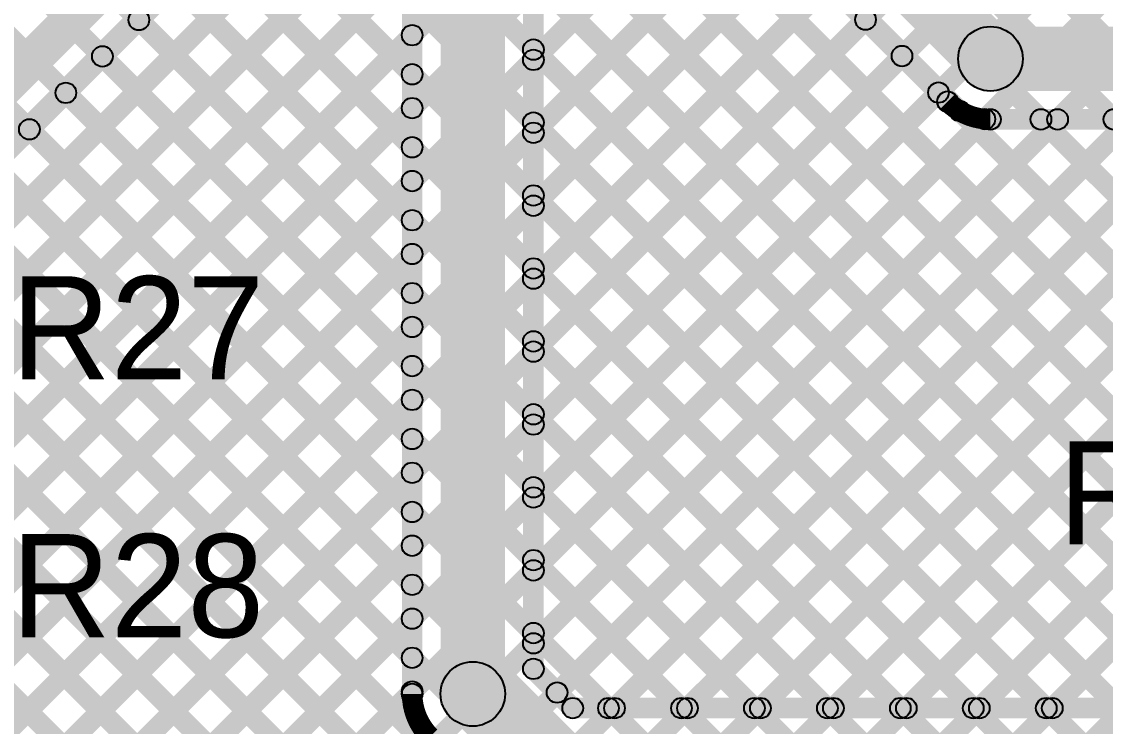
# Model space of a CAD drawing. Header units: millimetres. Extents: x -0.28 to 3.03, y -0.05 to 3.12.
# Drawn here: x 1.8301 to 2.2502, y 1.4534 to 1.7267 of the extents above; entities that cross this region are included whole.
import ezdxf

# ---------------------------------------------------------------- set-up
doc = ezdxf.new("R2010")
doc.units = ezdxf.units.MM
doc.header["$MEASUREMENT"] = 0
for name, color, linetype in [('BottomLayer', 5, 'Continuous'), ('TopLayer', 1, 'Continuous'), ('TopOverlay', 2, 'Continuous')]:
    doc.layers.add(name, color=color, linetype=linetype)

msp = doc.modelspace()

# ---------------------------------------------------------------- hatches: boundary and pattern name
at = {"layer": 'BottomLayer'}
for points in [[(1.65916, 2.24116), (1.67684, 2.25884), (2.21451, 1.72117), (2.19683, 1.70349)], [(1.62818, 2.22367), (1.63384, 2.22933), (2.71083, 1.15234), (2.70517, 1.14668)], [(1.65544, 2.22367), (1.66109, 2.22933), (2.19186, 1.69856), (2.18621, 1.6929)], [(1.85714, 1.96643), (1.8628, 1.97209), (2.71083, 1.12406), (2.70517, 1.1184)], [(1.8808, 1.91448), (1.88646, 1.92014), (2.71083, 1.09577), (2.70517, 1.09012)], [(1.87986, 1.88714), (1.88552, 1.8928), (2.71083, 1.06749), (2.70517, 1.06183)], [(1.70078, 1.57652), (1.69513, 1.58218), (1.99886, 1.88591), (2.00451, 1.88025)], [(1.71492, 1.56238), (1.70927, 1.56804), (2.013, 1.87177), (2.01865, 1.86611)], [(1.87849, 1.86023), (1.88415, 1.86589), (2.71083, 1.0392), (2.70517, 1.03355)], [(1.66605, 1.48522), (1.66039, 1.49088), (2.02714, 1.85763), (2.0328, 1.85197)], [(1.6954, 1.48629), (1.68975, 1.49195), (2.04128, 1.84348), (2.04694, 1.83783)], [(1.87867, 1.83177), (1.88432, 1.83743), (2.71083, 1.01092), (2.70517, 1.00526)], [(1.72538, 1.48798), (1.71972, 1.49364), (2.05542, 1.82934), (2.06108, 1.82368)], [(1.74455, 1.47886), (1.73889, 1.48452), (2.06957, 1.8152), (2.07522, 1.80954)], [(1.87468, 1.80747), (1.88034, 1.81313), (2.71083, 0.98263), (2.70517, 0.97698)], [(1.85709, 1.79677), (1.86275, 1.80243), (2.71083, 0.95435), (2.70517, 0.94869)], [(1.75808, 1.46411), (1.75242, 1.46977), (2.08371, 1.80106), (2.08937, 1.7954)], [(1.78509, 1.46284), (1.77943, 1.4685), (2.09785, 1.78692), (2.10351, 1.78126)], [(1.7957, 1.44516), (1.79004, 1.45082), (2.11199, 1.77277), (2.11765, 1.76712)], [(1.85649, 1.76909), (1.86215, 1.77474), (2.71083, 0.92607), (2.70517, 0.92041)], [(1.84238, 1.75492), (1.84804, 1.76057), (2.71083, 0.89778), (2.70517, 0.89212)], [(1.81453, 1.43571), (1.80887, 1.44136), (2.12614, 1.75863), (2.13179, 1.75297)], [(1.82517, 1.41807), (1.81951, 1.42373), (2.14028, 1.74449), (2.14593, 1.73883)], [(1.82985, 1.73917), (1.8355, 1.74482), (2.71083, 0.8695), (2.70517, 0.86384)], [(1.81027, 1.73046), (1.81592, 1.73612), (2.26771, 1.28433), (2.26206, 1.27867)], [(1.84196, 1.40657), (1.8363, 1.41223), (2.15442, 1.73035), (2.16008, 1.72469)], [(2.20567, 1.69983), (2.20567, 1.72483), (2.52, 1.72483), (2.52, 1.69983)], [(1.80178, 1.71067), (1.80743, 1.71632), (2.23943, 1.28433), (2.23377, 1.27867)], [(1.85604, 1.39237), (1.85038, 1.39802), (2.16856, 1.7162), (2.17422, 1.71055)], [(1.78489, 1.69927), (1.79055, 1.70492), (2.21115, 1.28433), (2.20549, 1.27867)], [(1.86774, 1.37578), (1.86208, 1.38144), (2.1827, 1.70206), (2.18836, 1.69641)], [(2.19085, 1.68929), (2.1965, 1.69495), (2.40633, 1.48513), (2.40067, 1.47947)], [(1.67102, 0.95279), (1.66537, 0.95845), (2.39858, 1.69166), (2.40423, 1.686)], [(1.69931, 0.95279), (1.69365, 0.95845), (2.42686, 1.69166), (2.43252, 1.686)], [(1.77235, 1.68352), (1.77801, 1.68918), (2.18286, 1.28433), (2.1772, 1.27867)], [(1.86719, 1.17725), (1.86154, 1.1829), (2.37029, 1.69166), (2.37595, 1.686)], [(1.86759, 1.34735), (1.86193, 1.35301), (2.20068, 1.69176), (2.20634, 1.6861)], [(1.88731, 1.33879), (1.88166, 1.34445), (2.22887, 1.69166), (2.23453, 1.686)], [(1.88907, 1.31226), (1.88341, 1.31792), (2.25715, 1.69166), (2.26281, 1.686)], [(1.89046, 1.28537), (1.88481, 1.29103), (2.28544, 1.69166), (2.29109, 1.686)], [(1.89143, 1.25805), (1.88577, 1.26371), (2.31372, 1.69166), (2.31938, 1.686)], [(1.89181, 1.23015), (1.88616, 1.23581), (2.34201, 1.69166), (2.34766, 1.686)], [(2.20567, 1.68483), (2.20567, 1.69283), (2.48459, 1.69283), (2.48459, 1.68483)], [(2.22242, 1.686), (2.22808, 1.69166), (2.40633, 1.51341), (2.40067, 1.50775)], [(1.74502, 1.68257), (1.75068, 1.68823), (2.15458, 1.28433), (2.14892, 1.27867)], [(1.73265, 1.66665), (1.73831, 1.67231), (2.12629, 1.28433), (2.12064, 1.27867)], [(1.68017, 1.66257), (1.68583, 1.66822), (2.08991, 1.26414), (2.08425, 1.25849)], [(1.62628, 1.65989), (1.63193, 1.66555), (2.08033, 1.21716), (2.07467, 1.2115)], [(1.65342, 1.66103), (1.65908, 1.66669), (2.08034, 1.24543), (2.07468, 1.23977)], [(1.71077, 1.66026), (1.71642, 1.66591), (2.10407, 1.27826), (2.09842, 1.27261)], [(1.72759, 0.95279), (1.72193, 0.95845), (2.39567, 1.63219), (2.40133, 1.62653)], [(1.75588, 0.95279), (1.75022, 0.95845), (2.39567, 1.6039), (2.40133, 1.59825)]]:
    msp.add_hatch(color=5, dxfattribs=at).paths.add_polyline_path(points)
h = msp.add_hatch(color=5, dxfattribs=at)
edge = h.paths.add_edge_path()
edge.add_arc((2.15725, 1.72752), 0.004, 0, 360)
h = msp.add_hatch(color=5, dxfattribs=at)
edge = h.paths.add_edge_path()
edge.add_arc((2.20567, 1.71233), 0.0125, 0, 360)
h = msp.add_hatch(color=5, dxfattribs=at)
edge = h.paths.add_edge_path()
edge.add_arc((2.20567, 1.71233), 0.0125, 0, 360)
h = msp.add_hatch(color=5, dxfattribs=at)
edge = h.paths.add_edge_path()
edge.add_arc((2.17139, 1.71338), 0.004, 0, 360)
h = msp.add_hatch(color=5, dxfattribs=at)
edge = h.paths.add_edge_path()
edge.add_arc((2.18553, 1.69923), 0.004, 0, 360)
h = msp.add_hatch(color=5, dxfattribs=at)
edge = h.paths.add_edge_path()
edge.add_arc((2.18903, 1.69573), 0.004, 0, 360)
h = msp.add_hatch(color=5, dxfattribs=at)
edge = h.paths.add_edge_path()
edge.add_arc((2.18903, 1.69573), 0.004, 0, 360)
h = msp.add_hatch(color=5, dxfattribs=at)
edge = h.paths.add_edge_path()
edge.add_arc((2.18905, 1.69571), 0.004, 0, 360)
h = msp.add_hatch(color=5, dxfattribs=at)
edge = h.paths.add_edge_path()
edge.add_arc((2.19367, 1.69212), 0.004, 0, 360)
h = msp.add_hatch(color=5, dxfattribs=at)
edge = h.paths.add_edge_path()
edge.add_arc((2.20351, 1.68893), 0.004, 0, 360)
h = msp.add_hatch(color=5, dxfattribs=at)
edge = h.paths.add_edge_path()
edge.add_arc((2.20567, 1.68883), 0.004, 0, 360)
h = msp.add_hatch(color=5, dxfattribs=at)
edge = h.paths.add_edge_path()
edge.add_arc((2.20567, 1.68883), 0.004, 0, 360)
h = msp.add_hatch(color=5, dxfattribs=at)
edge = h.paths.add_edge_path()
edge.add_arc((2.20567, 1.68883), 0.004, 0, 360)
h = msp.add_hatch(color=5, dxfattribs=at)
edge = h.paths.add_edge_path()
edge.add_arc((2.22525, 1.68883), 0.004, 0, 360)
h = msp.add_hatch(color=5, dxfattribs=at)
edge = h.paths.add_edge_path()
edge.add_arc((2.2317, 1.68883), 0.004, 0, 360)
h = msp.add_hatch(color=5, dxfattribs=at)
edge = h.paths.add_edge_path()
edge.add_arc((2.25353, 1.68883), 0.004, 0, 360)
at = {"layer": 'TopLayer'}
for points in [[(2.03133, 1.70908), (2.02567, 1.71474), (2.7062, 2.39526), (2.71185, 2.3896)], [(2.03133, 1.68079), (2.02567, 1.68645), (2.7062, 2.36698), (2.71185, 2.36132)], [(2.03133, 1.65251), (2.02567, 1.65817), (2.7062, 2.33869), (2.71185, 2.33303)], [(2.03133, 1.62423), (2.02567, 1.62988), (2.7062, 2.31041), (2.71185, 2.30475)], [(2.03133, 1.59594), (2.02567, 1.6016), (2.7062, 2.28212), (2.71185, 2.27647)], [(2.03133, 1.56766), (2.02567, 1.57331), (2.7062, 2.25384), (2.71185, 2.24818)], [(2.03133, 1.53937), (2.02567, 1.54503), (2.7062, 2.22555), (2.71185, 2.2199)], [(2.03133, 1.51109), (2.02567, 1.51675), (2.7062, 2.19727), (2.71185, 2.19161)], [(2.03133, 1.4828), (2.02567, 1.48846), (2.7062, 2.16899), (2.71185, 2.16333)], [(2.0175, 1.466), (1.9925, 1.466), (1.9925, 2.15), (2.0175, 2.15)], [(2.0325, 1.47573), (2.0245, 1.47573), (2.0245, 2.15), (2.0325, 2.15)], [(2.04052, 1.46371), (2.03486, 1.46937), (2.7062, 2.1407), (2.71185, 2.13504)], [(2.06276, 1.45767), (2.05711, 1.46333), (2.7062, 2.11242), (2.71185, 2.10676)], [(2.09105, 1.45767), (2.08539, 1.46333), (2.7062, 2.08413), (2.71185, 2.07848)], [(2.11933, 1.45767), (2.11368, 1.46333), (2.7062, 2.05585), (2.71185, 2.05019)], [(2.14762, 1.45767), (2.14196, 1.46333), (2.7062, 2.02756), (2.71185, 2.02191)], [(2.1759, 1.45767), (2.17024, 1.46333), (2.7062, 1.99928), (2.71185, 1.99362)], [(2.20419, 1.45767), (2.19853, 1.46333), (2.7062, 1.971), (2.71185, 1.96534)], [(2.02567, 1.93932), (2.03133, 1.94498), (2.39848, 1.57783), (2.39282, 1.57217)], [(2.02567, 1.91104), (2.03133, 1.91669), (2.39783, 1.55019), (2.39217, 1.54454)], [(2.02567, 1.88275), (2.03133, 1.88841), (2.39783, 1.52191), (2.39217, 1.51625)], [(2.02567, 1.85447), (2.03133, 1.86013), (2.39783, 1.49363), (2.39217, 1.48797)], [(1.7868, 1.6542), (1.7762, 1.6648), (1.9607, 1.8493), (1.9713, 1.8387)], [(1.81999, 1.66617), (1.81433, 1.67183), (1.97625, 1.83375), (1.98191, 1.82809)], [(1.9855, 1.466), (1.9775, 1.466), (1.9775, 1.8339), (1.9855, 1.8339)], [(2.02567, 1.82618), (2.03133, 1.83184), (2.39984, 1.46333), (2.39418, 1.45767)], [(1.82483, 1.644), (1.81917, 1.64966), (1.97867, 1.80916), (1.98433, 1.8035)], [(2.02567, 1.7979), (2.03133, 1.80356), (2.37156, 1.46333), (2.3659, 1.45767)], [(1.82483, 1.61572), (1.81917, 1.62137), (1.97867, 1.78087), (1.98433, 1.77522)], [(2.02567, 1.76962), (2.03133, 1.77527), (2.34327, 1.46333), (2.33762, 1.45767)], [(1.91516, 1.76699), (1.92081, 1.77265), (1.98433, 1.70914), (1.97867, 1.70348)], [(1.90101, 1.75285), (1.90667, 1.75851), (1.98433, 1.68085), (1.97867, 1.67519)], [(1.82483, 1.58743), (1.81917, 1.59309), (1.97867, 1.75259), (1.98433, 1.74693)], [(1.88687, 1.73871), (1.89253, 1.74437), (1.98433, 1.65257), (1.97867, 1.64691)], [(2.02567, 1.74133), (2.03133, 1.74699), (2.31499, 1.46333), (2.30933, 1.45767)], [(1.87273, 1.72457), (1.87839, 1.73022), (1.98433, 1.62428), (1.97867, 1.61863)], [(1.82583, 1.56015), (1.82017, 1.5658), (1.97867, 1.7243), (1.98433, 1.71865)], [(2.02567, 1.71305), (2.03133, 1.7187), (2.2867, 1.46333), (2.28105, 1.45767)], [(1.85859, 1.71042), (1.86424, 1.71608), (1.98433, 1.596), (1.97867, 1.59034)], [(1.84445, 1.69628), (1.8501, 1.70194), (1.98433, 1.56771), (1.97867, 1.56206)], [(1.82583, 1.53186), (1.82017, 1.53752), (1.97867, 1.69602), (1.98433, 1.69036)], [(2.02567, 1.68476), (2.03133, 1.69042), (2.25842, 1.46333), (2.25276, 1.45767)], [(1.8303, 1.68214), (1.83596, 1.6878), (1.98433, 1.53943), (1.97867, 1.53377)], [(1.81917, 1.66499), (1.82483, 1.67065), (1.98433, 1.51115), (1.97867, 1.50549)], [(1.82583, 1.50358), (1.82017, 1.50924), (1.97867, 1.66774), (1.98433, 1.66208)], [(2.02567, 1.65648), (2.03133, 1.66214), (2.23014, 1.46333), (2.22448, 1.45767)], [(1.7957, 1.44516), (1.79004, 1.45082), (1.97867, 1.63945), (1.98433, 1.63379)], [(1.81917, 1.6367), (1.82483, 1.64236), (1.98433, 1.48286), (1.97867, 1.4772)], [(2.23247, 1.45767), (2.22681, 1.46333), (2.40017, 1.63669), (2.40583, 1.63103)], [(2.02567, 1.62819), (2.03133, 1.63385), (2.20185, 1.46333), (2.19619, 1.45767)], [(1.81917, 1.60842), (1.82483, 1.61408), (2.23983, 1.19908), (2.23417, 1.19342)], [(1.81453, 1.43571), (1.80887, 1.44136), (1.97867, 1.61117), (1.98433, 1.60551)], [(2.02567, 1.59991), (2.03133, 1.60557), (2.17357, 1.46333), (2.16791, 1.45767)], [(1.81917, 1.58014), (1.82483, 1.58579), (2.23983, 1.17079), (2.23417, 1.16514)], [(1.82517, 1.41807), (1.81951, 1.42373), (1.97867, 1.58288), (1.98433, 1.57723)], [(2.02567, 1.57163), (2.03133, 1.57728), (2.14528, 1.46333), (2.13963, 1.45767)], [(1.82017, 1.55085), (1.82583, 1.55651), (2.20689, 1.17545), (2.20123, 1.16979)], [(1.84196, 1.40657), (1.8363, 1.41223), (1.97867, 1.5546), (1.98433, 1.54894)], [(2.02567, 1.54334), (2.03133, 1.549), (2.117, 1.46333), (2.11134, 1.45767)], [(1.82017, 1.52257), (1.82583, 1.52822), (2.1786, 1.17545), (2.17295, 1.16979)], [(1.85604, 1.39237), (1.85038, 1.39802), (1.97867, 1.52631), (1.98433, 1.52066)], [(2.02567, 1.51506), (2.03133, 1.52071), (2.08871, 1.46333), (2.08306, 1.45767)], [(1.82017, 1.49428), (1.82583, 1.49994), (2.15032, 1.17545), (2.14466, 1.16979)], [(1.86774, 1.37578), (1.86208, 1.38144), (1.97867, 1.49803), (1.98433, 1.49237)], [(2.02567, 1.48677), (2.03133, 1.49243), (2.06043, 1.46333), (2.05477, 1.45767)], [(1.808, 1.47817), (1.81366, 1.48383), (2.12285, 1.17464), (2.11719, 1.16898)], [(1.99616, 1.45716), (2.01384, 1.47484), (2.04284, 1.44584), (2.02516, 1.42816)], [(2.02567, 1.47291), (2.03133, 1.47856), (2.04656, 1.46333), (2.04091, 1.45767)], [(1.86759, 1.34735), (1.86193, 1.35301), (1.97867, 1.46975), (1.98433, 1.46409)], [(2.04373, 1.4565), (2.04373, 1.4645), (2.3975, 1.4645), (2.3975, 1.4565)]]:
    msp.add_hatch(color=1, dxfattribs=at).paths.add_polyline_path(points)
h = msp.add_hatch(color=1, dxfattribs=at)
edge = h.paths.add_edge_path()
edge.add_arc((1.87556, 1.7274), 0.004, 0, 360)
h = msp.add_hatch(color=1, dxfattribs=at)
edge = h.paths.add_edge_path()
edge.add_arc((1.9815, 1.72148), 0.004, 0, 360)
h = msp.add_hatch(color=1, dxfattribs=at)
edge = h.paths.add_edge_path()
edge.add_arc((2.0285, 1.71588), 0.004, 0, 360)
h = msp.add_hatch(color=1, dxfattribs=at)
edge = h.paths.add_edge_path()
edge.add_arc((1.86142, 1.71325), 0.004, 0, 360)
h = msp.add_hatch(color=1, dxfattribs=at)
edge = h.paths.add_edge_path()
edge.add_arc((2.0285, 1.71191), 0.004, 0, 360)
h = msp.add_hatch(color=1, dxfattribs=at)
edge = h.paths.add_edge_path()
edge.add_arc((1.9815, 1.70631), 0.004, 0, 360)
h = msp.add_hatch(color=1, dxfattribs=at)
edge = h.paths.add_edge_path()
edge.add_arc((1.84727, 1.69911), 0.004, 0, 360)
h = msp.add_hatch(color=1, dxfattribs=at)
edge = h.paths.add_edge_path()
edge.add_arc((1.9815, 1.69319), 0.004, 0, 360)
h = msp.add_hatch(color=1, dxfattribs=at)
edge = h.paths.add_edge_path()
edge.add_arc((1.83313, 1.68497), 0.004, 0, 360)
h = msp.add_hatch(color=1, dxfattribs=at)
edge = h.paths.add_edge_path()
edge.add_arc((2.0285, 1.68759), 0.004, 0, 360)
h = msp.add_hatch(color=1, dxfattribs=at)
edge = h.paths.add_edge_path()
edge.add_arc((2.0285, 1.68362), 0.004, 0, 360)
h = msp.add_hatch(color=1, dxfattribs=at)
edge = h.paths.add_edge_path()
edge.add_arc((1.9815, 1.67802), 0.004, 0, 360)
h = msp.add_hatch(color=1, dxfattribs=at)
edge = h.paths.add_edge_path()
edge.add_arc((1.9815, 1.66491), 0.004, 0, 360)
h = msp.add_hatch(color=1, dxfattribs=at)
edge = h.paths.add_edge_path()
edge.add_arc((2.0285, 1.65931), 0.004, 0, 360)
h = msp.add_hatch(color=1, dxfattribs=at)
edge = h.paths.add_edge_path()
edge.add_arc((2.0285, 1.65534), 0.004, 0, 360)
h = msp.add_hatch(color=1, dxfattribs=at)
edge = h.paths.add_edge_path()
edge.add_arc((1.9815, 1.64974), 0.004, 0, 360)
h = msp.add_hatch(color=1, dxfattribs=at)
edge = h.paths.add_edge_path()
edge.add_arc((1.9815, 1.63662), 0.004, 0, 360)
h = msp.add_hatch(color=1, dxfattribs=at)
edge = h.paths.add_edge_path()
edge.add_arc((2.0285, 1.63102), 0.004, 0, 360)
h = msp.add_hatch(color=1, dxfattribs=at)
edge = h.paths.add_edge_path()
edge.add_arc((2.0285, 1.62705), 0.004, 0, 360)
h = msp.add_hatch(color=1, dxfattribs=at)
edge = h.paths.add_edge_path()
edge.add_arc((1.9815, 1.62145), 0.004, 0, 360)
h = msp.add_hatch(color=1, dxfattribs=at)
edge = h.paths.add_edge_path()
edge.add_arc((1.9815, 1.60834), 0.004, 0, 360)
h = msp.add_hatch(color=1, dxfattribs=at)
edge = h.paths.add_edge_path()
edge.add_arc((2.0285, 1.60274), 0.004, 0, 360)
h = msp.add_hatch(color=1, dxfattribs=at)
edge = h.paths.add_edge_path()
edge.add_arc((2.0285, 1.59877), 0.004, 0, 360)
h = msp.add_hatch(color=1, dxfattribs=at)
edge = h.paths.add_edge_path()
edge.add_arc((1.9815, 1.59317), 0.004, 0, 360)
h = msp.add_hatch(color=1, dxfattribs=at)
edge = h.paths.add_edge_path()
edge.add_arc((1.9815, 1.58005), 0.004, 0, 360)
h = msp.add_hatch(color=1, dxfattribs=at)
edge = h.paths.add_edge_path()
edge.add_arc((2.0285, 1.57445), 0.004, 0, 360)
h = msp.add_hatch(color=1, dxfattribs=at)
edge = h.paths.add_edge_path()
edge.add_arc((2.0285, 1.57049), 0.004, 0, 360)
h = msp.add_hatch(color=1, dxfattribs=at)
edge = h.paths.add_edge_path()
edge.add_arc((1.9815, 1.56489), 0.004, 0, 360)
h = msp.add_hatch(color=1, dxfattribs=at)
edge = h.paths.add_edge_path()
edge.add_arc((1.9815, 1.55177), 0.004, 0, 360)
h = msp.add_hatch(color=1, dxfattribs=at)
edge = h.paths.add_edge_path()
edge.add_arc((2.0285, 1.54617), 0.004, 0, 360)
h = msp.add_hatch(color=1, dxfattribs=at)
edge = h.paths.add_edge_path()
edge.add_arc((2.0285, 1.5422), 0.004, 0, 360)
h = msp.add_hatch(color=1, dxfattribs=at)
edge = h.paths.add_edge_path()
edge.add_arc((1.9815, 1.5366), 0.004, 0, 360)
h = msp.add_hatch(color=1, dxfattribs=at)
edge = h.paths.add_edge_path()
edge.add_arc((1.9815, 1.52349), 0.004, 0, 360)
h = msp.add_hatch(color=1, dxfattribs=at)
edge = h.paths.add_edge_path()
edge.add_arc((2.0285, 1.51789), 0.004, 0, 360)
h = msp.add_hatch(color=1, dxfattribs=at)
edge = h.paths.add_edge_path()
edge.add_arc((2.0285, 1.51392), 0.004, 0, 360)
h = msp.add_hatch(color=1, dxfattribs=at)
edge = h.paths.add_edge_path()
edge.add_arc((1.9815, 1.50832), 0.004, 0, 360)
h = msp.add_hatch(color=1, dxfattribs=at)
edge = h.paths.add_edge_path()
edge.add_arc((1.9815, 1.4952), 0.004, 0, 360)
h = msp.add_hatch(color=1, dxfattribs=at)
edge = h.paths.add_edge_path()
edge.add_arc((2.0285, 1.4896), 0.004, 0, 360)
h = msp.add_hatch(color=1, dxfattribs=at)
edge = h.paths.add_edge_path()
edge.add_arc((2.0285, 1.48563), 0.004, 0, 360)
h = msp.add_hatch(color=1, dxfattribs=at)
edge = h.paths.add_edge_path()
edge.add_arc((1.9815, 1.48003), 0.004, 0, 360)
h = msp.add_hatch(color=1, dxfattribs=at)
edge = h.paths.add_edge_path()
edge.add_arc((2.0285, 1.47573), 0.004, 0, 360)
h = msp.add_hatch(color=1, dxfattribs=at)
edge = h.paths.add_edge_path()
edge.add_arc((2.0285, 1.47573), 0.004, 0, 360)
h = msp.add_hatch(color=1, dxfattribs=at)
edge = h.paths.add_edge_path()
edge.add_arc((2.005, 1.466), 0.0125, 0, 360)
h = msp.add_hatch(color=1, dxfattribs=at)
edge = h.paths.add_edge_path()
edge.add_arc((2.005, 1.466), 0.0125, 0, 360)
h = msp.add_hatch(color=1, dxfattribs=at)
edge = h.paths.add_edge_path()
edge.add_arc((1.9815, 1.46692), 0.004, 0, 360)
h = msp.add_hatch(color=1, dxfattribs=at)
edge = h.paths.add_edge_path()
edge.add_arc((2.03769, 1.46654), 0.004, 0, 360)
h = msp.add_hatch(color=1, dxfattribs=at)
edge = h.paths.add_edge_path()
edge.add_arc((1.9815, 1.466), 0.004, 0, 360)
h = msp.add_hatch(color=1, dxfattribs=at)
edge = h.paths.add_edge_path()
edge.add_arc((1.9815, 1.466), 0.004, 0, 360)
h = msp.add_hatch(color=1, dxfattribs=at)
edge = h.paths.add_edge_path()
edge.add_arc((1.9815, 1.466), 0.004, 0, 360)
h = msp.add_hatch(color=1, dxfattribs=at)
edge = h.paths.add_edge_path()
edge.add_arc((2.04373, 1.4605), 0.004, 0, 360)
h = msp.add_hatch(color=1, dxfattribs=at)
edge = h.paths.add_edge_path()
edge.add_arc((2.04373, 1.4605), 0.004, 0, 360)
h = msp.add_hatch(color=1, dxfattribs=at)
edge = h.paths.add_edge_path()
edge.add_arc((2.0576, 1.4605), 0.004, 0, 360)
h = msp.add_hatch(color=1, dxfattribs=at)
edge = h.paths.add_edge_path()
edge.add_arc((2.05994, 1.4605), 0.004, 0, 360)
h = msp.add_hatch(color=1, dxfattribs=at)
edge = h.paths.add_edge_path()
edge.add_arc((2.08589, 1.4605), 0.004, 0, 360)
h = msp.add_hatch(color=1, dxfattribs=at)
edge = h.paths.add_edge_path()
edge.add_arc((2.08822, 1.4605), 0.004, 0, 360)
h = msp.add_hatch(color=1, dxfattribs=at)
edge = h.paths.add_edge_path()
edge.add_arc((2.11417, 1.4605), 0.004, 0, 360)
h = msp.add_hatch(color=1, dxfattribs=at)
edge = h.paths.add_edge_path()
edge.add_arc((2.1165, 1.4605), 0.004, 0, 360)
h = msp.add_hatch(color=1, dxfattribs=at)
edge = h.paths.add_edge_path()
edge.add_arc((2.14245, 1.4605), 0.004, 0, 360)
h = msp.add_hatch(color=1, dxfattribs=at)
edge = h.paths.add_edge_path()
edge.add_arc((2.14479, 1.4605), 0.004, 0, 360)
h = msp.add_hatch(color=1, dxfattribs=at)
edge = h.paths.add_edge_path()
edge.add_arc((2.17074, 1.4605), 0.004, 0, 360)
h = msp.add_hatch(color=1, dxfattribs=at)
edge = h.paths.add_edge_path()
edge.add_arc((2.17307, 1.4605), 0.004, 0, 360)
h = msp.add_hatch(color=1, dxfattribs=at)
edge = h.paths.add_edge_path()
edge.add_arc((2.19902, 1.4605), 0.004, 0, 360)
h = msp.add_hatch(color=1, dxfattribs=at)
edge = h.paths.add_edge_path()
edge.add_arc((2.20136, 1.4605), 0.004, 0, 360)
h = msp.add_hatch(color=1, dxfattribs=at)
edge = h.paths.add_edge_path()
edge.add_arc((2.22731, 1.4605), 0.004, 0, 360)
h = msp.add_hatch(color=1, dxfattribs=at)
edge = h.paths.add_edge_path()
edge.add_arc((2.22964, 1.4605), 0.004, 0, 360)

# ---------------------------------------------------------------- linework, layer by layer
at = {"layer": 'BottomLayer', "const_width": 0.008}
for points in [[(2.20567, 1.68883, -0.199188), (2.18903, 1.69573)], [(2.20567, 1.68883, -0.198912), (2.18905, 1.69571)]]:
    msp.add_lwpolyline(points, format="xyb", dxfattribs=at)
at = {"layer": 'BottomLayer'}
for centre, radius in [((2.15725, 1.72752), 0.004), ((2.20567, 1.71233), 0.0125), ((2.20567, 1.71233), 0.0125), ((2.17139, 1.71338), 0.004), ((2.18553, 1.69923), 0.004), ((2.18903, 1.69573), 0.004), ((2.18903, 1.69573), 0.004), ((2.18905, 1.69571), 0.004), ((2.19367, 1.69212), 0.004), ((2.20351, 1.68893), 0.004), ((2.20567, 1.68883), 0.004), ((2.20567, 1.68883), 0.004), ((2.20567, 1.68883), 0.004), ((2.22525, 1.68883), 0.004), ((2.2317, 1.68883), 0.004), ((2.25353, 1.68883), 0.004)]:
    msp.add_circle(centre, radius, dxfattribs=at)
at = {"layer": 'TopLayer', "const_width": 0.008}
for points in [[(1.98838, 1.44938, -0.198912), (1.9815, 1.466)], [(1.9884, 1.44937, -0.199188), (1.9815, 1.466)]]:
    msp.add_lwpolyline(points, format="xyb", dxfattribs=at)
at = {"layer": 'TopLayer'}
for centre, radius in [((1.87556, 1.7274), 0.004), ((1.9815, 1.72148), 0.004), ((2.0285, 1.71588), 0.004), ((1.86142, 1.71325), 0.004), ((2.0285, 1.71191), 0.004), ((1.9815, 1.70631), 0.004), ((1.84727, 1.69911), 0.004), ((1.9815, 1.69319), 0.004), ((1.83313, 1.68497), 0.004), ((2.0285, 1.68759), 0.004), ((2.0285, 1.68362), 0.004), ((1.9815, 1.67802), 0.004), ((1.9815, 1.66491), 0.004), ((2.0285, 1.65931), 0.004), ((2.0285, 1.65534), 0.004), ((1.9815, 1.64974), 0.004), ((1.9815, 1.63662), 0.004), ((2.0285, 1.63102), 0.004), ((2.0285, 1.62705), 0.004), ((1.9815, 1.62145), 0.004), ((1.9815, 1.60834), 0.004), ((2.0285, 1.60274), 0.004), ((2.0285, 1.59877), 0.004), ((1.9815, 1.59317), 0.004), ((1.9815, 1.58005), 0.004), ((2.0285, 1.57445), 0.004), ((2.0285, 1.57049), 0.004), ((1.9815, 1.56489), 0.004), ((1.9815, 1.55177), 0.004), ((2.0285, 1.54617), 0.004), ((2.0285, 1.5422), 0.004), ((1.9815, 1.5366), 0.004), ((1.9815, 1.52349), 0.004), ((2.0285, 1.51789), 0.004), ((2.0285, 1.51392), 0.004), ((1.9815, 1.50832), 0.004), ((1.9815, 1.4952), 0.004), ((2.0285, 1.4896), 0.004), ((2.0285, 1.48563), 0.004), ((1.9815, 1.48003), 0.004), ((2.0285, 1.47573), 0.004), ((2.0285, 1.47573), 0.004), ((2.005, 1.466), 0.0125), ((2.005, 1.466), 0.0125), ((1.9815, 1.46692), 0.004), ((2.03769, 1.46654), 0.004), ((1.9815, 1.466), 0.004), ((1.9815, 1.466), 0.004), ((1.9815, 1.466), 0.004), ((2.04373, 1.4605), 0.004), ((2.04373, 1.4605), 0.004), ((2.0576, 1.4605), 0.004), ((2.05994, 1.4605), 0.004), ((2.08589, 1.4605), 0.004), ((2.08822, 1.4605), 0.004), ((2.11417, 1.4605), 0.004), ((2.1165, 1.4605), 0.004), ((2.14245, 1.4605), 0.004), ((2.14479, 1.4605), 0.004), ((2.17074, 1.4605), 0.004), ((2.17307, 1.4605), 0.004), ((2.19902, 1.4605), 0.004), ((2.20136, 1.4605), 0.004), ((2.22731, 1.4605), 0.004), ((2.22964, 1.4605), 0.004)]:
    msp.add_circle(centre, radius, dxfattribs=at)

# ---------------------------------------------------------------- texts
at = {"layer": 'TopOverlay'}
for s, p in [('R27', (1.826, 1.588)), ('R39', (2.232, 1.524)), ('R28', (1.826, 1.488))]:
    msp.add_text(s, height=0.04, dxfattribs=at).set_placement(p)

doc.saveas('drawing.dxf')
